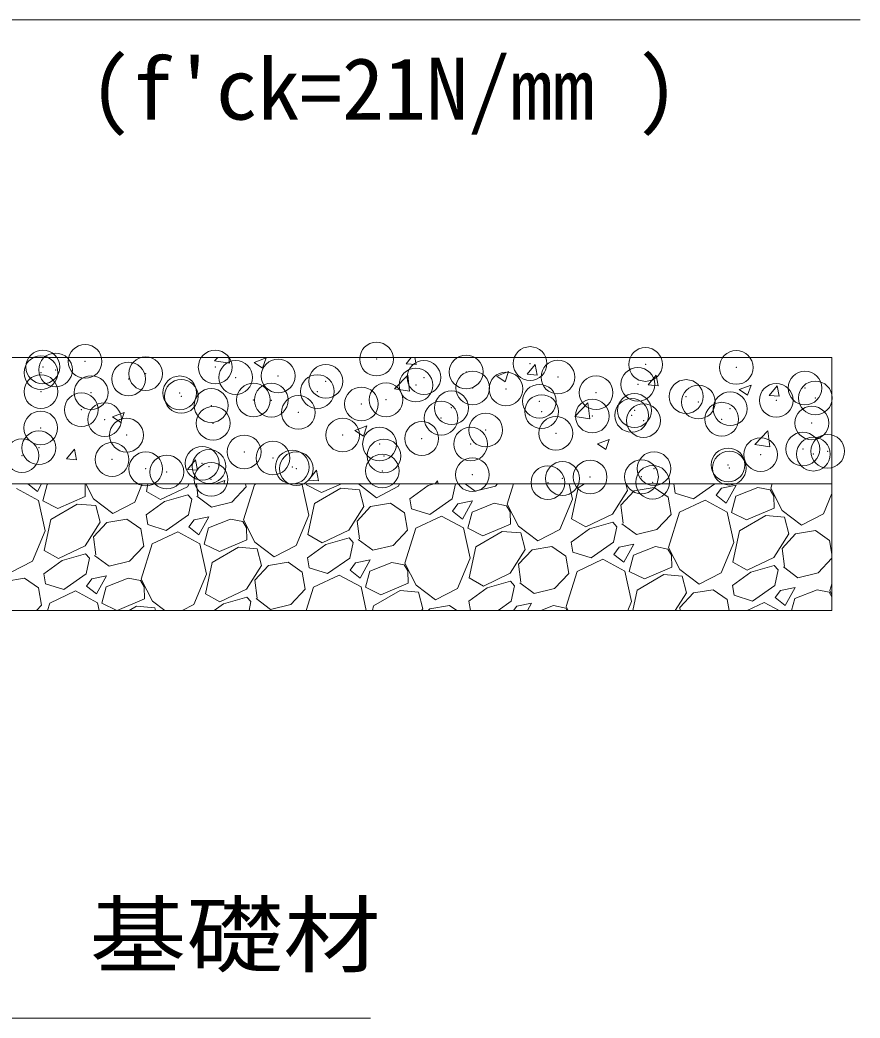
# Model space of a CAD drawing. Units: millimetres at full size; details may follow other scales. Extents: x 37600 to 71200, y 0 to 23760.
# Drawn here: x 53188 to 54183, y 8292 to 9475 of the extents above; entities that cross this region are included whole.
import ezdxf
from ezdxf.enums import TextEntityAlignment as Align

# ---------------------------------------------------------------- set-up
doc = ezdxf.new("R2010")
doc.units = ezdxf.units.MM
doc.header["$LTSCALE"] = 80.0044
doc.header["$PDMODE"] = 32
doc.header["$PDSIZE"] = 40
for name, color, linetype, lineweight in [('0_2', 4, 'Continuous', 13), ('寸法', 6, 'Continuous', 13), ('ﾊｯﾁﾝｸﾞ', 4, 'Continuous', 9)]:
    doc.layers.add(name, color=color, linetype=linetype, lineweight=lineweight)
doc.styles.add('ＭＳ ゴシック', font='')
doc.styles.get('ＭＳ ゴシック').set_extended_font_data('MS Gothic')

msp = doc.modelspace()

# ---------------------------------------------------------------- linework, layer by layer
at = {"layer": '0_2', "color": 7}
for points in [[(50250, 9075), (50250, 8925), (50500, 8925), (50500, 8342), (52000, 8342), (52000, 8925), (54150, 8925), (54150, 9075), (51850, 9075), (51850, 8492), (50650, 8492), (50650, 9075)], [(52000, 8925), (54150, 8925), (54150, 8775), (52000, 8775)]]:
    msp.add_lwpolyline(points, close=True, dxfattribs=at)
at = {"layer": '寸法'}
for points in [[(52950, 9075), (52985.78, 9146.55), (53150, 9475), (54183.33, 9475)], [(52950, 8775), (52980.61, 8701.09), (53150, 8292), (53603.33, 8292)]]:
    msp.add_lwpolyline(points, dxfattribs=at)
at = {"layer": 'ﾊｯﾁﾝｸﾞ'}
for p, q in [((53418.26, 9071.03), (53422.06, 9075)), ((53436.02, 9068.25), (53435.24, 9075)), ((53465.32, 9068.96), (53479.33, 9074.34)), ((53475.27, 9062.25), (53479.33, 9074.34)), ((53645.3, 9067.6), (53651.51, 9075)), ((53657.25, 9066.55), (53655.7, 9075)), ((53418.24, 9071.01), (53436.02, 9068.25)), ((53465.32, 9068.96), (53475.27, 9062.25)), ((53645.3, 9067.6), (53657.25, 9066.56)), ((53788.75, 9055.05), (53798.39, 9066.54)), ((53800.71, 9054), (53798.39, 9066.54)), ((53631.71, 9037.93), (53647.28, 9054.17)), ((53649.47, 9035.15), (53647.26, 9054.14)), ((53752.75, 9052.94), (53766.75, 9058.32)), ((53752.75, 9052.94), (53762.7, 9046.23)), ((53762.7, 9046.23), (53766.75, 9058.32)), ((53788.75, 9055.05), (53800.71, 9054)), ((53932.2, 9042.5), (53941.85, 9053.99)), ((53944.16, 9041.45), (53941.85, 9053.99)), ((53932.2, 9042.5), (53944.16, 9041.45)), ((54040.18, 9036.93), (54054.18, 9042.3)), ((54050.12, 9030.22), (54054.18, 9042.3)), ((54075.66, 9029.95), (54085.3, 9041.44)), ((54087.61, 9028.9), (54085.3, 9041.44)), ((53631.68, 9037.91), (53649.47, 9035.15)), ((54040.18, 9036.93), (54050.12, 9030.22)), ((54075.66, 9029.95), (54087.61, 9028.9)), ((53845.15, 9004.83), (53860.73, 9021.06)), ((53862.92, 9002.05), (53860.71, 9021.04)), ((53297.28, 9004.45), (53311.28, 9009.83)), ((53297.28, 9004.45), (53307.23, 8997.74)), ((53307.23, 8997.74), (53311.28, 9009.83)), ((53845.13, 9004.8), (53862.92, 9002.05)), ((53584.7, 8988.44), (53598.71, 8993.81)), ((53594.65, 8981.73), (53598.71, 8993.81)), ((53584.7, 8988.44), (53594.65, 8981.73)), ((54058.6, 8971.72), (54074.18, 8987.96)), ((54076.37, 8968.94), (54074.16, 8987.94)), ((53872.13, 8972.42), (53886.13, 8977.8)), ((53872.13, 8972.42), (53882.08, 8965.71)), ((53882.08, 8965.71), (53886.13, 8977.8)), ((54058.58, 8971.7), (54076.37, 8968.94)), ((53242.69, 8954.81), (53252.34, 8966.3)), ((53254.65, 8953.77), (53252.34, 8966.3)), ((53242.69, 8954.81), (53254.65, 8953.77)), ((53386.15, 8942.26), (53395.79, 8953.75)), ((53398.1, 8941.22), (53395.79, 8953.75)), ((53386.15, 8942.26), (53398.1, 8941.22)), ((53529.6, 8929.71), (53539.24, 8941.2)), ((53541.55, 8928.67), (53539.24, 8941.2)), ((53196.89, 8925), (53208.34, 8915.98)), ((53208.34, 8915.98), (53213.35, 8925)), ((53219.77, 8924.2), (53214.64, 8905.07)), ((53221.81, 8925), (53219.77, 8924.2)), ((53264.92, 8924.4), (53264.57, 8925)), ((53265.15, 8909.98), (53264.92, 8924.4)), ((53265.65, 8925), (53274.72, 8907.42)), ((53323.88, 8903.47), (53332.71, 8925)), ((53337.54, 8916.21), (53339.4, 8925)), ((53386.14, 8921.64), (53354.43, 8906.56)), ((53388.27, 8925), (53386.14, 8921.64)), ((53398.69, 8911.1), (53397.03, 8925)), ((53419.44, 8925), (53430.66, 8929.31)), ((53429.22, 8925), (53430.66, 8929.31)), ((53438.66, 8903.46), (53455.77, 8921.43)), ((53465.66, 8923.9), (53452.47, 8882.34)), ((53455.77, 8921.43), (53455.12, 8925)), ((53467.99, 8925), (53465.66, 8923.9)), ((53522.09, 8924.15), (53520.54, 8925)), ((53529.89, 8888.24), (53522.09, 8924.15)), ((53527.45, 8925), (53527.13, 8923.83)), ((53527.13, 8923.83), (53545.23, 8914.88)), ((53529.6, 8929.71), (53541.55, 8928.67)), ((53536.61, 8901.82), (53568.13, 8920.02)), ((53545.23, 8914.88), (53568.89, 8925)), ((53568.13, 8920.02), (53590.19, 8918.2)), ((53588.76, 8925), (53610.2, 8908.74)), ((53610.2, 8908.74), (53636.36, 8922.23)), ((53636.36, 8922.23), (53637.5, 8925)), ((53671.44, 8923.08), (53649.8, 8907.36)), ((53678.15, 8925), (53671.44, 8923.08)), ((53679.63, 8925), (53682.69, 8928.65)), ((53683.37, 8925), (53682.69, 8928.65)), ((53703.76, 8925), (53699.99, 8907.23)), ((53715.52, 8925), (53727.04, 8916.38)), ((53727.04, 8916.38), (53751.15, 8922.22)), ((53751.15, 8922.22), (53753.79, 8925)), ((53772.54, 8925), (53764.96, 8901.1)), ((53842.38, 8907), (53838.47, 8925)), ((53841.27, 8883.72), (53849.09, 8920.57)), ((53849.09, 8920.57), (53856.76, 8925)), ((53905.67, 8925), (53907.63, 8917.19)), ((53915.79, 8917.05), (53939.39, 8920.97)), ((53939.39, 8920.97), (53955.76, 8909.41)), ((53964.25, 8914.31), (53962.47, 8925)), ((54011.06, 8925), (53985.99, 8907.46)), ((54019.1, 8920.11), (54012.71, 8911.58)), ((54036.45, 8923.66), (54019.1, 8920.11)), ((54024.56, 8902.25), (54036.45, 8923.66)), ((54062.33, 8920.83), (54035.99, 8910.47)), ((54076.93, 8917.94), (54062.33, 8920.83)), ((54079.08, 8925), (54077.45, 8919.85)), ((54077.45, 8919.85), (54090.93, 8893.69)), ((53209.61, 8905.4), (53183.67, 8919.52)), ((53232.74, 8896.12), (53265.15, 8909.98)), ((53354.43, 8906.56), (53337.54, 8916.21)), ((53386.7, 8912.26), (53358.95, 8904.32)), ((53391.41, 8906.9), (53386.7, 8912.26)), ((53397.47, 8910.4), (53414.55, 8897.63)), ((53590.19, 8918.2), (53595.14, 8898.43)), ((53907.63, 8917.19), (53889.87, 8889.15)), ((53899.89, 8899.79), (53915.79, 8917.05)), ((53959.5, 8888.94), (53955.76, 8909.41)), ((53985.99, 8907.46), (53964.25, 8914.31)), ((54012.71, 8911.58), (54024.56, 8902.25)), ((54035.99, 8910.47), (54030.86, 8891.34)), ((54081.13, 8910.67), (54076.93, 8917.94)), ((54081.37, 8896.25), (54081.13, 8910.67)), ((54140.09, 8889.74), (54150, 8913.89)), ((53217.41, 8869.49), (53209.61, 8905.4)), ((53214.64, 8905.07), (53232.74, 8896.12)), ((53224.12, 8883.06), (53255.64, 8901.26)), ((53255.64, 8901.26), (53277.7, 8899.45)), ((53274.72, 8907.42), (53297.72, 8889.99)), ((53277.7, 8899.45), (53282.65, 8879.67)), ((53297.72, 8889.99), (53323.88, 8903.47)), ((53358.95, 8904.32), (53337.31, 8888.6)), ((53391.41, 8906.9), (53387.5, 8888.48)), ((53414.55, 8897.63), (53438.66, 8903.46)), ((53528.78, 8864.97), (53536.61, 8901.82)), ((53595.14, 8898.43), (53577.38, 8870.39)), ((53587.4, 8881.03), (53603.3, 8898.29)), ((53603.3, 8898.29), (53626.9, 8902.22)), ((53626.9, 8902.22), (53643.28, 8890.66)), ((53651.76, 8895.56), (53649.8, 8907.36)), ((53699.99, 8907.23), (53673.5, 8888.71)), ((53706.61, 8901.36), (53700.22, 8892.82)), ((53723.96, 8904.91), (53706.61, 8901.36)), ((53712.07, 8883.5), (53723.96, 8904.91)), ((53749.85, 8902.07), (53723.5, 8891.71)), ((53764.45, 8899.18), (53749.85, 8902.07)), ((53768.65, 8891.91), (53764.45, 8899.18)), ((53764.96, 8901.1), (53778.45, 8874.94)), ((53827.61, 8870.99), (53842.38, 8907)), ((53902.42, 8878.61), (53899.89, 8899.79)), ((53999.89, 8905.79), (53969.39, 8891.41)), ((54025.82, 8891.67), (53999.89, 8905.79)), ((54048.96, 8882.39), (54081.37, 8896.25)), ((53339.28, 8876.8), (53337.31, 8888.6)), ((53387.5, 8888.48), (53361.01, 8869.95)), ((53411.47, 8886.15), (53394.12, 8882.6)), ((53399.59, 8864.74), (53411.47, 8886.15)), ((53515.12, 8852.23), (53529.89, 8888.24)), ((53647.02, 8870.18), (53643.28, 8890.66)), ((53673.5, 8888.71), (53651.76, 8895.56)), ((53687.4, 8887.03), (53656.9, 8872.66)), ((53713.34, 8872.91), (53687.4, 8887.03)), ((53700.22, 8892.82), (53712.07, 8883.5)), ((53723.5, 8891.71), (53718.37, 8872.58)), ((53768.89, 8877.5), (53768.65, 8891.91)), ((53889.87, 8889.15), (53858.16, 8874.07)), ((53942.39, 8870.98), (53959.5, 8888.94)), ((53969.39, 8891.41), (53956.2, 8849.85)), ((54033.62, 8855.75), (54025.82, 8891.67)), ((54030.86, 8891.34), (54048.96, 8882.39)), ((54040.34, 8869.33), (54071.86, 8887.53)), ((54071.86, 8887.53), (54093.92, 8885.72)), ((54090.93, 8893.69), (54113.93, 8876.26)), ((54093.92, 8885.72), (54098.87, 8865.94)), ((54113.93, 8876.26), (54140.09, 8889.74)), ((53216.3, 8846.21), (53224.12, 8883.06)), ((53282.65, 8879.67), (53264.89, 8851.64)), ((53274.92, 8862.27), (53290.82, 8879.54)), ((53290.82, 8879.54), (53314.42, 8883.46)), ((53314.42, 8883.46), (53330.79, 8871.9)), ((53361.01, 8869.95), (53339.28, 8876.8)), ((53394.12, 8882.6), (53387.74, 8874.06)), ((53387.74, 8874.06), (53399.59, 8864.74)), ((53411.01, 8872.95), (53405.89, 8853.83)), ((53437.36, 8883.31), (53411.01, 8872.95)), ((53451.96, 8880.43), (53437.36, 8883.31)), ((53456.16, 8873.15), (53451.96, 8880.43)), ((53452.47, 8882.34), (53465.96, 8856.18)), ((53456.4, 8858.74), (53456.16, 8873.15)), ((53589.93, 8859.86), (53587.4, 8881.03)), ((53656.9, 8872.66), (53643.72, 8831.1)), ((53721.14, 8837), (53713.34, 8872.91)), ((53718.37, 8872.58), (53736.47, 8863.64)), ((53736.47, 8863.63), (53768.89, 8877.5)), ((53778.45, 8874.94), (53801.45, 8857.5)), ((53858.16, 8874.07), (53841.27, 8883.72)), ((53890.43, 8879.78), (53862.68, 8871.84)), ((53895.14, 8874.41), (53890.43, 8879.78)), ((53895.14, 8874.41), (53891.23, 8855.99)), ((53901.2, 8877.91), (53918.28, 8865.14)), ((53202.63, 8833.47), (53217.41, 8869.49)), ((53277.44, 8841.1), (53274.92, 8862.27)), ((53334.53, 8851.43), (53330.79, 8871.9)), ((53374.91, 8868.28), (53344.41, 8853.9)), ((53400.85, 8854.15), (53374.91, 8868.28)), ((53545.67, 8855.32), (53528.78, 8864.97)), ((53577.38, 8870.39), (53545.67, 8855.32)), ((53577.94, 8861.02), (53550.19, 8853.08)), ((53582.66, 8855.66), (53577.94, 8861.02)), ((53629.9, 8852.22), (53647.02, 8870.18)), ((53727.85, 8850.57), (53759.37, 8868.77)), ((53759.37, 8868.77), (53781.43, 8866.96)), ((53781.43, 8866.96), (53786.39, 8847.19)), ((53801.45, 8857.5), (53827.61, 8870.99)), ((53862.68, 8871.84), (53841.05, 8856.11)), ((53918.28, 8865.14), (53942.39, 8870.98)), ((54032.51, 8832.48), (54040.34, 8869.33)), ((54098.87, 8865.94), (54081.11, 8837.91)), ((54091.14, 8848.54), (54107.03, 8865.81)), ((54107.03, 8865.81), (54130.63, 8869.73)), ((54130.63, 8869.73), (54147.01, 8858.17)), ((53264.89, 8851.64), (53233.18, 8836.56)), ((53317.42, 8833.46), (53334.53, 8851.43)), ((53344.41, 8853.9), (53331.23, 8812.34)), ((53408.65, 8818.24), (53400.85, 8854.15)), ((53405.89, 8853.83), (53423.99, 8844.88)), ((53415.36, 8831.82), (53446.89, 8850.02)), ((53423.99, 8844.88), (53456.4, 8858.74)), ((53446.89, 8850.02), (53468.95, 8848.2)), ((53465.96, 8856.18), (53488.96, 8838.74)), ((53488.96, 8838.74), (53515.12, 8852.23)), ((53550.19, 8853.08), (53528.56, 8837.36)), ((53582.66, 8855.66), (53578.74, 8837.23)), ((53588.72, 8859.16), (53605.79, 8846.38)), ((53605.79, 8846.38), (53629.9, 8852.22)), ((53720.03, 8813.72), (53727.85, 8850.57)), ((53794.55, 8847.05), (53818.15, 8850.97)), ((53818.15, 8850.97), (53834.52, 8839.41)), ((53843.01, 8844.31), (53841.05, 8856.11)), ((53891.23, 8855.99), (53864.74, 8837.46)), ((53897.86, 8850.11), (53891.47, 8841.58)), ((53915.2, 8853.66), (53897.86, 8850.11)), ((53903.32, 8832.25), (53915.2, 8853.66)), ((53941.09, 8850.83), (53914.74, 8840.47)), ((53955.69, 8847.94), (53941.09, 8850.83)), ((53956.2, 8849.85), (53969.69, 8823.69)), ((54018.85, 8819.74), (54033.62, 8855.75)), ((54150, 8841.78), (54147.01, 8858.17)), ((53233.18, 8836.56), (53216.3, 8846.21)), ((53265.46, 8842.26), (53237.71, 8834.32)), ((53270.17, 8836.9), (53265.46, 8842.26)), ((53276.23, 8840.4), (53293.31, 8827.63)), ((53468.95, 8848.2), (53473.9, 8828.43)), ((53530.52, 8825.56), (53528.56, 8837.36)), ((53578.74, 8837.23), (53552.26, 8818.71)), ((53786.38, 8847.19), (53768.62, 8819.15)), ((53778.65, 8829.79), (53794.55, 8847.05)), ((53838.26, 8818.94), (53834.52, 8839.41)), ((53864.74, 8837.46), (53843.01, 8844.31)), ((53891.47, 8841.58), (53903.32, 8832.25)), ((53914.74, 8840.47), (53909.62, 8821.34)), ((53959.89, 8840.67), (53955.69, 8847.94)), ((53960.13, 8826.25), (53959.89, 8840.67)), ((54081.11, 8837.91), (54049.4, 8822.83)), ((54093.66, 8827.37), (54091.14, 8848.54)), ((53176.47, 8819.99), (53202.63, 8833.47)), ((53237.71, 8834.32), (53216.07, 8818.6)), ((53270.17, 8836.9), (53266.26, 8818.48)), ((53293.31, 8827.63), (53317.42, 8833.46)), ((53407.54, 8794.97), (53415.36, 8831.82)), ((53473.9, 8828.43), (53456.14, 8800.39)), ((53466.16, 8811.03), (53482.06, 8828.29)), ((53482.06, 8828.29), (53505.66, 8832.22)), ((53505.66, 8832.22), (53522.03, 8820.66)), ((53552.26, 8818.71), (53530.52, 8825.56)), ((53585.37, 8831.36), (53578.98, 8822.82)), ((53602.72, 8834.91), (53585.37, 8831.36)), ((53590.83, 8813.5), (53602.72, 8834.91)), ((53628.6, 8832.07), (53602.26, 8821.71)), ((53643.2, 8829.18), (53628.6, 8832.07)), ((53647.4, 8821.91), (53643.2, 8829.18)), ((53643.72, 8831.1), (53657.2, 8804.94)), ((53706.36, 8800.99), (53721.14, 8837)), ((53781.17, 8808.61), (53778.65, 8829.79)), ((53878.64, 8835.79), (53848.15, 8821.41)), ((53904.58, 8821.67), (53878.64, 8835.79)), ((53927.72, 8812.39), (53960.13, 8826.25)), ((54049.4, 8822.83), (54032.51, 8832.48)), ((54081.67, 8828.53), (54053.93, 8820.59)), ((54086.39, 8823.17), (54081.67, 8828.53)), ((54092.45, 8826.67), (54109.52, 8813.9)), ((54133.63, 8819.73), (54150, 8836.91)), ((53169.57, 8809.54), (53193.17, 8813.46)), ((53193.17, 8813.46), (53209.55, 8801.9)), ((53218.03, 8806.8), (53216.07, 8818.6)), ((53266.26, 8818.48), (53239.77, 8799.95)), ((53290.23, 8816.15), (53272.88, 8812.6)), ((53278.34, 8794.74), (53290.23, 8816.15)), ((53393.88, 8782.23), (53408.65, 8818.24)), ((53525.77, 8800.18), (53522.03, 8820.66)), ((53566.16, 8817.03), (53535.66, 8802.66)), ((53592.09, 8802.91), (53566.16, 8817.03)), ((53578.98, 8822.82), (53590.83, 8813.5)), ((53602.26, 8821.71), (53597.13, 8802.58)), ((53647.64, 8807.5), (53647.4, 8821.91)), ((53736.91, 8804.07), (53720.03, 8813.72)), ((53768.62, 8819.15), (53736.91, 8804.07)), ((53821.15, 8800.98), (53838.26, 8818.94)), ((53848.15, 8821.41), (53834.96, 8779.85)), ((53912.38, 8785.75), (53904.58, 8821.67)), ((53909.62, 8821.34), (53927.72, 8812.39)), ((53919.09, 8799.33), (53950.62, 8817.53)), ((53950.62, 8817.53), (53972.68, 8815.72)), ((53969.69, 8823.69), (53992.69, 8806.26)), ((53972.68, 8815.72), (53977.63, 8795.94)), ((53992.69, 8806.26), (54018.85, 8819.74)), ((54053.92, 8820.59), (54032.29, 8804.87)), ((54086.39, 8823.17), (54082.47, 8804.75)), ((54109.52, 8813.9), (54133.63, 8819.73)), ((53213.28, 8781.43), (53209.55, 8801.9)), ((53239.77, 8799.95), (53218.03, 8806.8)), ((53272.88, 8812.6), (53266.49, 8804.06)), ((53266.49, 8804.06), (53278.34, 8794.74)), ((53289.77, 8802.95), (53284.64, 8783.83)), ((53316.12, 8813.31), (53289.77, 8802.95)), ((53330.72, 8810.43), (53316.12, 8813.31)), ((53334.92, 8803.15), (53330.72, 8810.43)), ((53331.23, 8812.34), (53344.72, 8786.18)), ((53335.15, 8788.74), (53334.92, 8803.15)), ((53468.69, 8789.86), (53466.16, 8811.03)), ((53535.66, 8802.66), (53526.88, 8775)), ((53598.16, 8775), (53592.09, 8802.91)), ((53597.13, 8802.58), (53615.23, 8793.64)), ((53615.23, 8793.63), (53647.64, 8807.5)), ((53657.2, 8804.94), (53680.2, 8787.5)), ((53741.44, 8801.84), (53719.8, 8786.11)), ((53769.19, 8809.78), (53741.44, 8801.84)), ((53773.9, 8804.41), (53769.19, 8809.78)), ((53773.9, 8804.41), (53769.99, 8785.99)), ((53779.96, 8807.91), (53797.04, 8795.14)), ((54034.25, 8793.07), (54032.29, 8804.87)), ((54082.47, 8804.75), (54055.99, 8786.22)), ((54106.45, 8802.42), (54089.1, 8798.87)), ((54094.56, 8781.01), (54106.45, 8802.42)), ((54150, 8806.66), (54147.45, 8798.61)), ((53253.67, 8798.28), (53223.17, 8783.9)), ((53279.61, 8784.15), (53253.67, 8798.28)), ((53424.43, 8785.32), (53407.54, 8794.97)), ((53456.14, 8800.39), (53424.43, 8785.32)), ((53456.7, 8791.02), (53428.95, 8783.08)), ((53461.41, 8785.66), (53456.7, 8791.02)), ((53508.66, 8782.22), (53525.77, 8800.18)), ((53606.61, 8780.57), (53638.13, 8798.77)), ((53638.13, 8798.77), (53660.19, 8796.96)), ((53660.19, 8796.96), (53665.14, 8777.19)), ((53680.2, 8787.5), (53706.36, 8800.99)), ((53797.04, 8795.14), (53821.15, 8800.98)), ((53913.93, 8775), (53919.09, 8799.33)), ((53977.63, 8795.94), (53964.36, 8775)), ((53969.89, 8778.54), (53985.79, 8795.81)), ((53985.79, 8795.81), (54009.39, 8799.73)), ((54009.39, 8799.73), (54025.76, 8788.17)), ((54055.99, 8786.22), (54034.25, 8793.07)), ((54089.1, 8798.87), (54082.71, 8790.33)), ((54082.71, 8790.33), (54094.56, 8781.01)), ((54132.33, 8799.58), (54105.99, 8789.22)), ((54146.93, 8796.7), (54132.33, 8799.58)), ((54150, 8791.39), (54146.93, 8796.7)), ((54147.45, 8798.61), (54150, 8793.66)), ((53207.16, 8775), (53213.28, 8781.43)), ((53223.17, 8783.9), (53220.35, 8775)), ((53281.59, 8775), (53279.61, 8784.15)), ((53284.64, 8783.83), (53302.5, 8775)), ((53303.03, 8775), (53335.15, 8788.74)), ((53316.95, 8775), (53325.64, 8780.02)), ((53325.64, 8780.02), (53347.7, 8778.2)), ((53344.72, 8786.18), (53359.46, 8775)), ((53347.7, 8778.2), (53348.51, 8775)), ((53379.85, 8775), (53393.88, 8782.23)), ((53428.95, 8783.08), (53417.83, 8775)), ((53461.41, 8785.66), (53459.15, 8775)), ((53467.47, 8789.16), (53484.55, 8776.38)), ((53484.55, 8776.38), (53508.66, 8782.22)), ((53605.42, 8775), (53606.61, 8780.57)), ((53673.3, 8777.05), (53696.9, 8780.97)), ((53696.9, 8780.97), (53705.36, 8775)), ((53721.65, 8775), (53719.8, 8786.11)), ((53769.99, 8785.99), (53754.28, 8775)), ((53776.61, 8780.11), (53772.79, 8775)), ((53793.96, 8783.66), (53776.61, 8780.11)), ((53789.15, 8775), (53793.96, 8783.66)), ((53819.85, 8780.83), (53805.03, 8775)), ((53834.45, 8777.94), (53819.85, 8780.83)), ((53836.15, 8775), (53834.45, 8777.94)), ((53834.96, 8779.85), (53837.46, 8775)), ((53907.97, 8775), (53912.38, 8785.75)), ((53970.31, 8775), (53969.89, 8778.54)), ((54028.17, 8775), (54025.76, 8788.17)), ((54069.89, 8784.55), (54049.63, 8775)), ((54087.42, 8775), (54069.89, 8784.55)), ((54105.99, 8789.22), (54102.18, 8775)), ((53665.14, 8777.19), (53663.76, 8775)), ((53671.42, 8775), (53673.3, 8777.05))]:
    msp.add_line(p, q, dxfattribs=at)
for p in [(53264.9, 9070.29), (53610.33, 9073.05), (53792.28, 9067.77), (53929.14, 9066.67), (53212.5, 9056.9), (53214.83, 9063.7), (53229.89, 9060.23), (53336.66, 9055.72), (53419.09, 9063.56), (53716.54, 9057.79), (54036.63, 9063.12), (53316.4, 9049.48), (53443.42, 9051.21), (53493.7, 9053.02), (53550.19, 9046.7), (53656.95, 9042.19), (53666.47, 9051.2), (53825.27, 9051.67), (53919.99, 9043.1), (53212.53, 9034.49), (53272.06, 9033.37), (53377.06, 9033), (53540.16, 9034.57), (53724.24, 9038.87), (53763.72, 9037.68), (53870.48, 9033.17), (54118.1, 9038.71), (53378.83, 9028.86), (53464.41, 9024.6), (53485.59, 9024.35), (53592.36, 9019.84), (53621.56, 9024.78), (53803.35, 9023.08), (53977.25, 9028.66), (53991.79, 9022.08), (54084.01, 9024.15), (54130.42, 9026.97), (53260.42, 9012.98), (53414.34, 9018.01), (53517.68, 9009.79), (53699.12, 9015.33), (53805.89, 9010.81), (53912.65, 9006.3), (53916.05, 9012.11), (54029.4, 9014.17), (53288.03, 9001.38), (53416.66, 8996.99), (53686.72, 9003.05), (53865.98, 9005.51), (53926.71, 9000.09), (54019.42, 9001.79), (54126.18, 8997.28), (53212.29, 8991.41), (53313.97, 8982.9), (53570.08, 8983.03), (53739.67, 8988.88), (53822.83, 8985.09), (53613.85, 8972.32), (53663.92, 8978.91), (53721.81, 8972.29), (53210.09, 8967.91), (53453.44, 8963.01), (54065.49, 8959.82), (54115.56, 8966.42), (54127.99, 8960.39), (54145.01, 8963.81), (53190.1, 8958.57), (53296.87, 8954.06), (53403.63, 8949.55), (53487.54, 8955.69), (53619.12, 8958.21), (54026.97, 8947.59), (53336.81, 8942.99), (53361.73, 8939.13), (53411.8, 8945.72), (53510.4, 8945.04), (53515.25, 8943.21), (53617.16, 8940.53), (53723.93, 8936.02), (53939.18, 8943.2), (54028.37, 8943.79), (53414.23, 8930.41), (53813.37, 8926.63), (53830.69, 8931.51), (53863.43, 8933.22), (53924.28, 8933.51), (53937.46, 8927)]:
    msp.add_point(p, dxfattribs=at)

# ---------------------------------------------------------------- texts
at = {"layer": '寸法', "color": 3, "style": 'ＭＳ ゴシック'}
msp.add_text("(f'ck=21N/mm )", height=73.31, dxfattribs=at).set_placement((53270, 9335), align=Align.BOTTOM_LEFT)
at = {"layer": '寸法', "style": 'ＭＳ ゴシック', "width": 1.15}
msp.add_text('基礎材', height=73.31, dxfattribs=at).set_placement((53270, 8332), align=Align.BOTTOM_LEFT)

doc.saveas('drawing.dxf')
